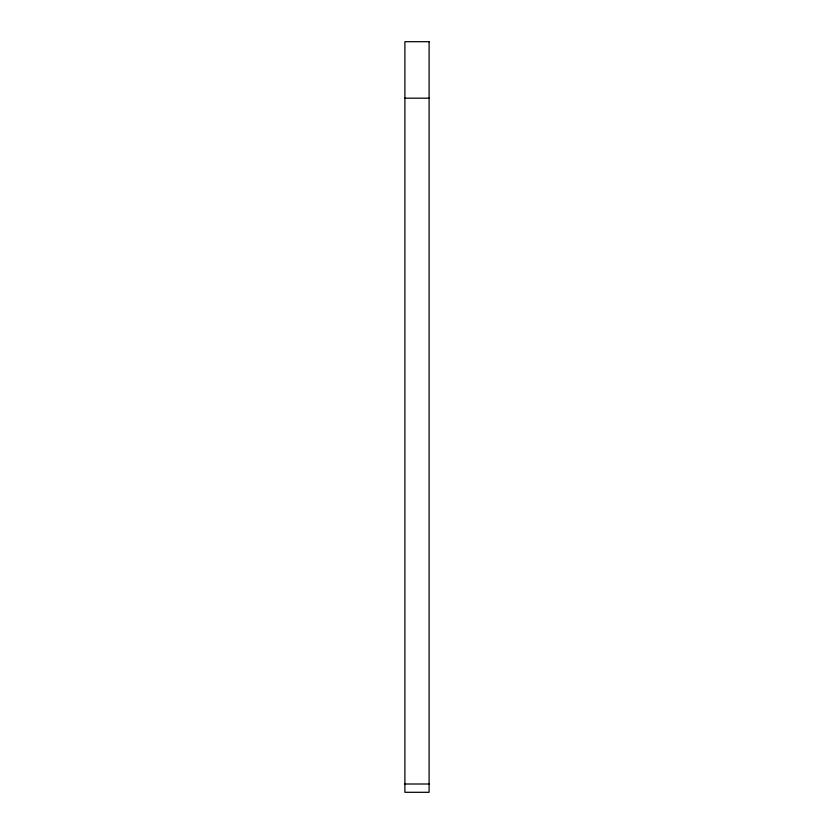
<?xml version="1.0" encoding="UTF-8"?>
<svg xmlns="http://www.w3.org/2000/svg" width="834" height="834" viewBox="0 0 834 834"><rect width="100%" height="100%" fill="white"/><g stroke="black" fill="none" stroke-linecap="round" stroke-linejoin="round"><path stroke-width="1.25" d="M404.897 98.183L429.103 98.183M404.897 784.002L429.103 784.002M429.103 41.7L404.897 41.7L404.897 792.3L429.103 792.3L429.103 41.7"/></g></svg>
